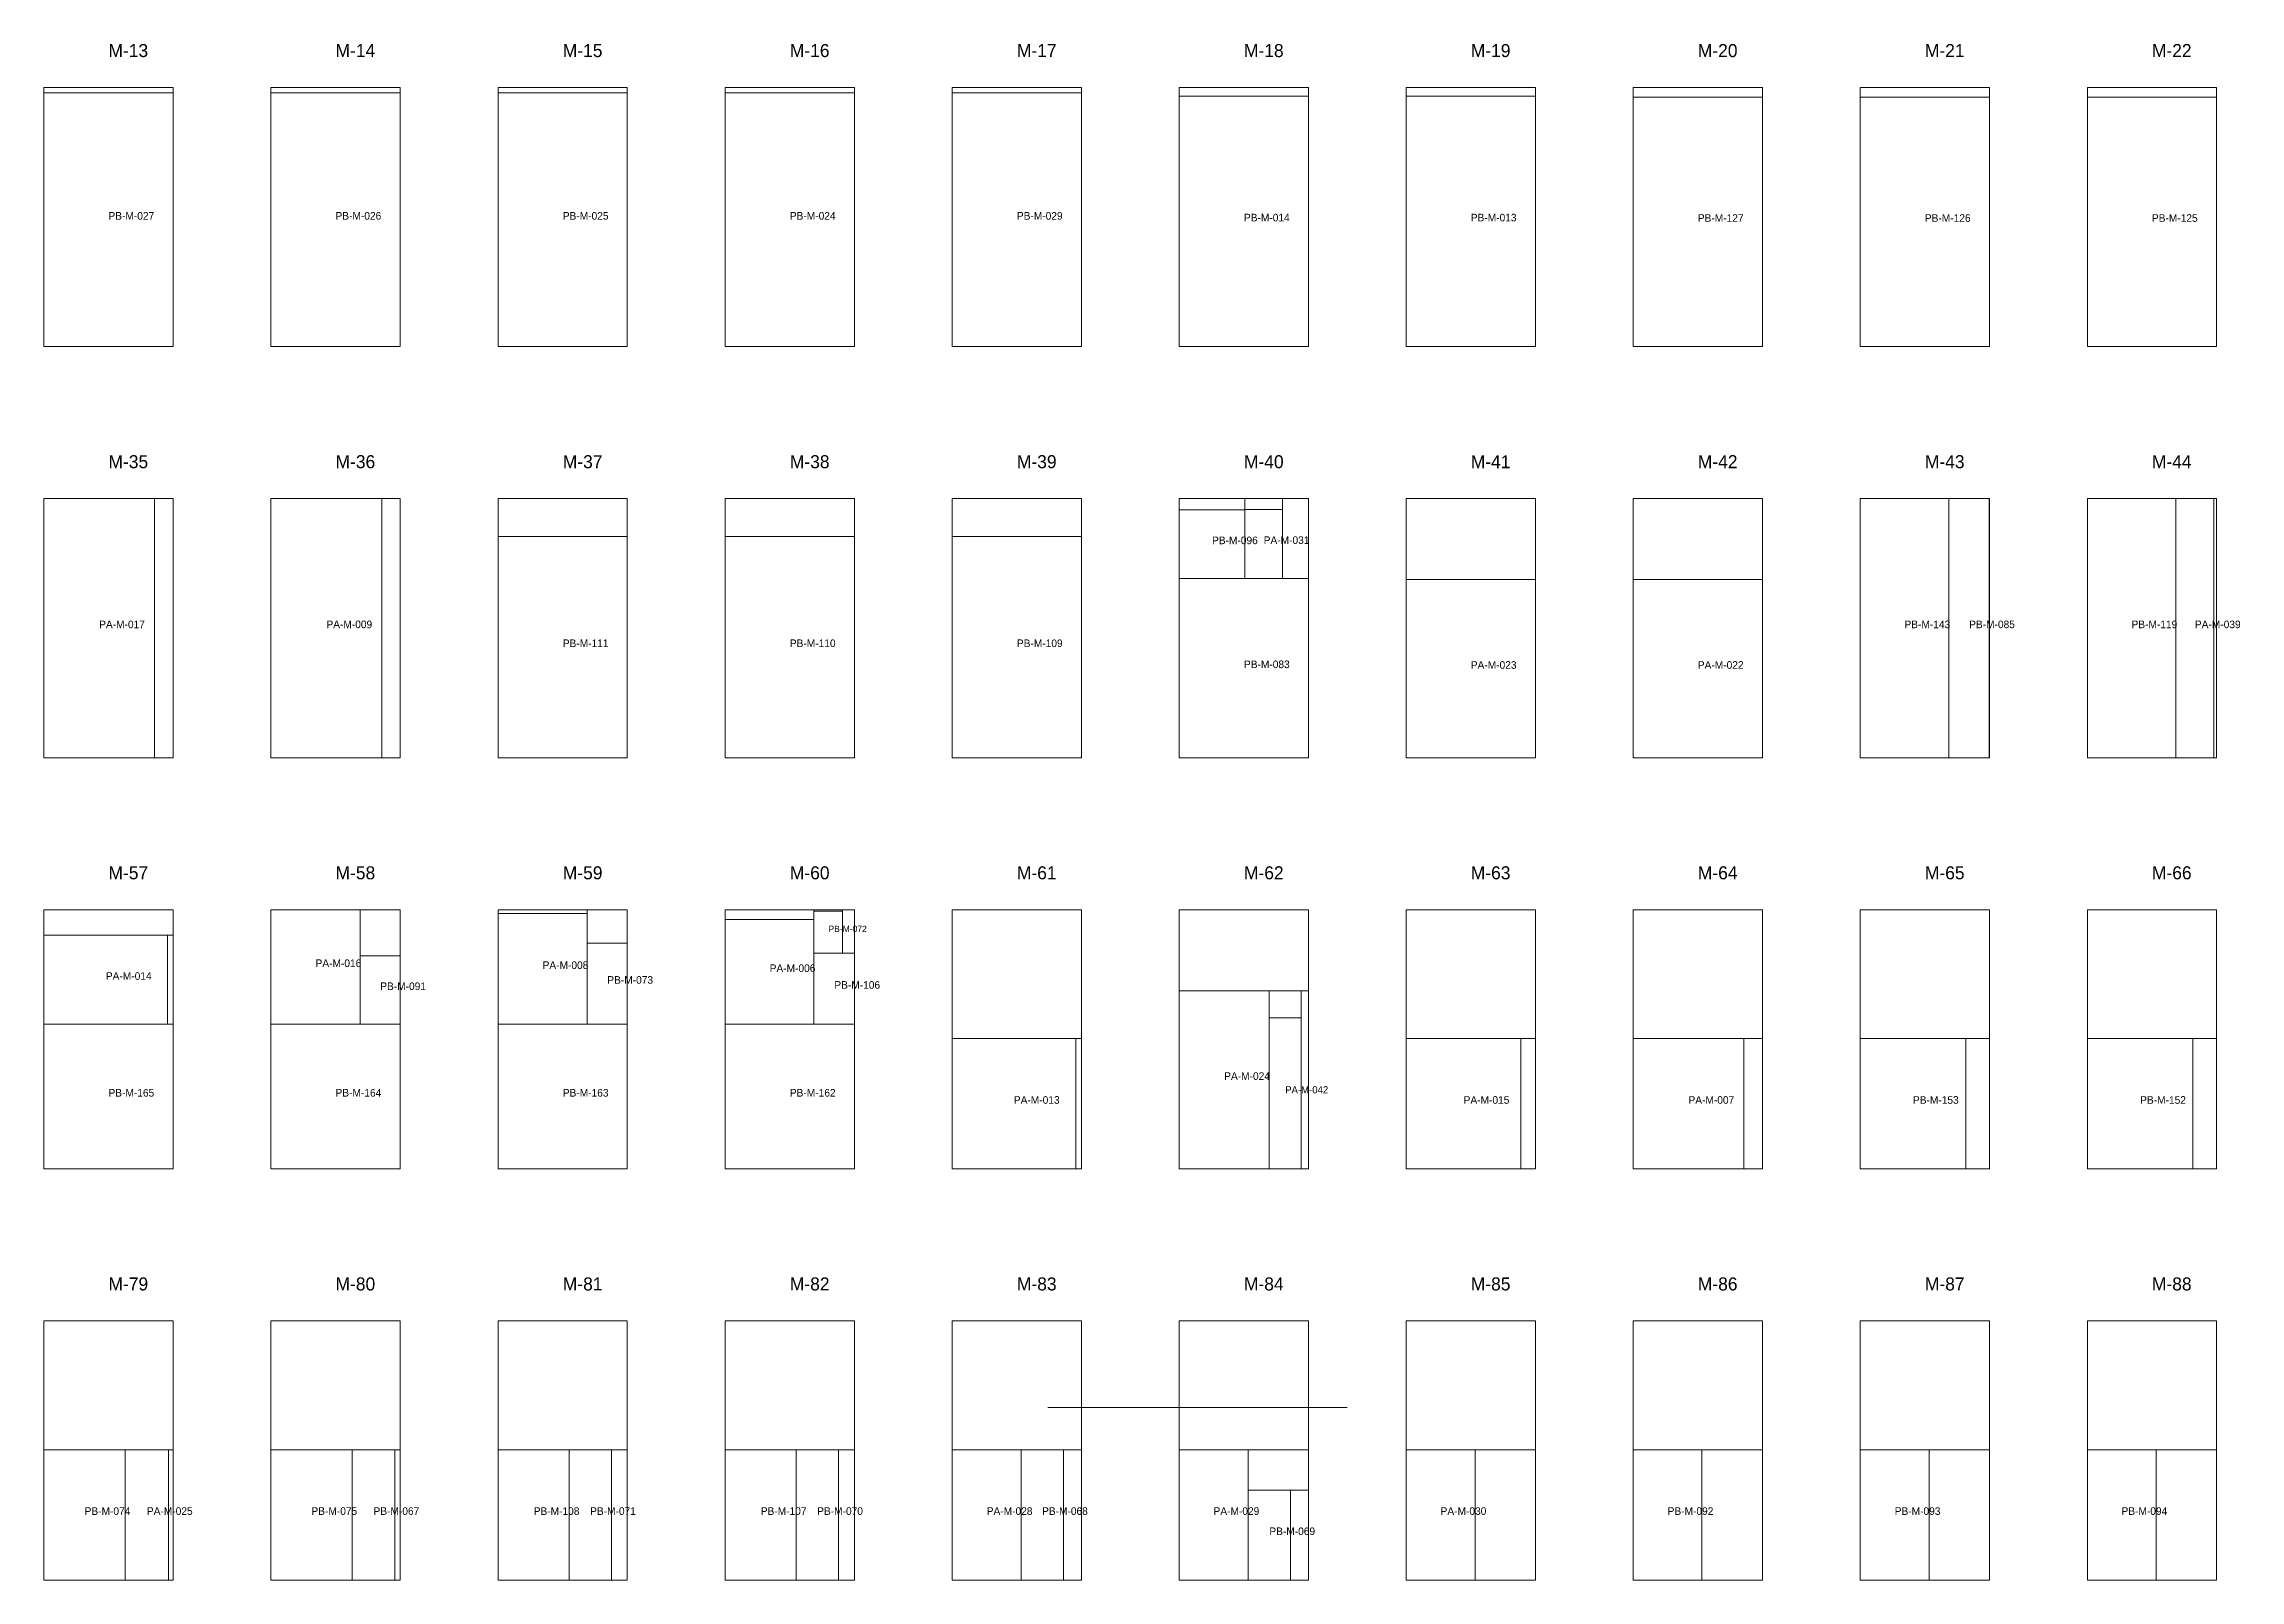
# Model space of a CAD drawing. Header units: metres. Extents: x 272.5 to 301.9, y -91.2 to -56.4.
# Drawn here: x 285.01 to 295.12, y -81.65 to -74.57 of the extents above; entities that cross this region are included whole.
import ezdxf

# ---------------------------------------------------------------- set-up
doc = ezdxf.new("R2010")
doc.units = ezdxf.units.M
for name, color, linetype, lineweight, plot in [('CORTE-DESPERDICIO', 1, 'Continuous', 0, False), ('CORTE-RECORTE', 3, 'Continuous', 0, False), ('CORTE-SOBRANTE', 2, 'Continuous', 0, False), ('CORTE-TEXTO', 5, 'Continuous', 0, False), ('CORTE-TILE', 7, 'Continuous', 0, False), ('ZOCLO', 3, 'Continuous', 0, False)]:
    doc.layers.add(name, color=color, linetype=linetype, lineweight=lineweight, plot=plot)

msp = doc.modelspace()

# ---------------------------------------------------------------- linework, layer by layer
at = {"layer": 'CORTE-DESPERDICIO'}
for points in [[(285.005, -74.798), (285.601, -74.798), (285.601, -74.774), (285.005, -74.774)], [(286.051, -74.798), (286.647, -74.798), (286.647, -74.774), (286.051, -74.774)], [(287.098, -74.798), (287.693, -74.798), (287.693, -74.774), (287.098, -74.774)], [(288.144, -74.798), (288.74, -74.798), (288.74, -74.774), (288.144, -74.774)], [(289.19, -74.798), (289.786, -74.798), (289.786, -74.774), (289.19, -74.774)], [(290.236, -74.814), (290.832, -74.814), (290.832, -74.774), (290.236, -74.774)], [(291.281, -74.814), (291.877, -74.814), (291.877, -74.774), (291.281, -74.774)], [(292.327, -74.818), (292.923, -74.818), (292.923, -74.774), (292.327, -74.774)], [(293.373, -74.818), (293.969, -74.818), (293.969, -74.774), (293.373, -74.774)], [(294.42, -74.818), (295.015, -74.818), (295.015, -74.774), (294.42, -74.774)], [(285.515, -77.862), (285.601, -77.862), (285.601, -76.668), (285.515, -76.668)], [(286.562, -77.862), (286.647, -77.862), (286.647, -76.668), (286.562, -76.668)], [(290.236, -76.72), (290.538, -76.72), (290.538, -76.668), (290.236, -76.668)], [(290.538, -76.718), (290.712, -76.718), (290.712, -76.668), (290.538, -76.668)], [(295.002, -77.862), (295.015, -77.862), (295.015, -76.668), (295.002, -76.668)], [(287.098, -78.58), (287.508, -78.58), (287.508, -78.562), (287.098, -78.562)], [(288.144, -78.607), (288.553, -78.607), (288.553, -78.562), (288.144, -78.562)], [(288.685, -78.762), (288.74, -78.762), (288.74, -78.562), (288.685, -78.562)], [(285.575, -79.09), (285.601, -79.09), (285.601, -78.68), (285.575, -78.68)], [(290.798, -79.756), (290.832, -79.756), (290.832, -78.935), (290.798, -78.935)], [(289.76, -79.756), (289.786, -79.756), (289.786, -79.156), (289.76, -79.156)], [(291.81, -79.756), (291.877, -79.756), (291.877, -79.156), (291.81, -79.156)], [(292.837, -79.756), (292.923, -79.756), (292.923, -79.156), (292.837, -79.156)], [(285.58, -81.65), (285.601, -81.65), (285.601, -81.05), (285.58, -81.05)], [(286.622, -81.65), (286.647, -81.65), (286.647, -81.05), (286.622, -81.05)], [(287.62, -81.65), (287.693, -81.65), (287.693, -81.05), (287.62, -81.05)], [(288.666, -81.65), (288.74, -81.65), (288.74, -81.05), (288.666, -81.05)], [(289.702, -81.65), (289.786, -81.65), (289.786, -81.05), (289.702, -81.05)], [(290.748, -81.65), (290.832, -81.65), (290.832, -81.236), (290.748, -81.236)]]:
    msp.add_lwpolyline(points, close=True, dxfattribs=at)
at = {"layer": 'CORTE-RECORTE'}
for points in [[(285.005, -75.968), (285.601, -75.968), (285.601, -74.798), (285.005, -74.798)], [(286.051, -75.968), (286.647, -75.968), (286.647, -74.798), (286.051, -74.798)], [(287.098, -75.968), (287.693, -75.968), (287.693, -74.798), (287.098, -74.798)], [(288.144, -75.968), (288.74, -75.968), (288.74, -74.798), (288.144, -74.798)], [(289.19, -75.968), (289.786, -75.968), (289.786, -74.798), (289.19, -74.798)], [(290.236, -75.968), (290.832, -75.968), (290.832, -74.814), (290.236, -74.814)], [(291.281, -75.968), (291.877, -75.968), (291.877, -74.814), (291.281, -74.814)], [(292.327, -75.968), (292.923, -75.968), (292.923, -74.818), (292.327, -74.818)], [(293.373, -75.968), (293.969, -75.968), (293.969, -74.818), (293.373, -74.818)], [(294.42, -75.968), (295.015, -75.968), (295.015, -74.818), (294.42, -74.818)], [(285.005, -77.862), (285.515, -77.862), (285.515, -76.668), (285.005, -76.668)], [(286.051, -77.862), (286.562, -77.862), (286.562, -76.668), (286.051, -76.668)], [(293.373, -77.862), (293.782, -77.862), (293.782, -76.668), (293.373, -76.668)], [(293.782, -77.862), (293.967, -77.862), (293.967, -76.668), (293.782, -76.668)], [(294.42, -77.862), (294.827, -77.862), (294.827, -76.668), (294.42, -76.668)], [(294.827, -77.862), (295.002, -77.862), (295.002, -76.668), (294.827, -76.668)], [(290.236, -77.036), (290.538, -77.036), (290.538, -76.72), (290.236, -76.72)], [(290.538, -77.036), (290.712, -77.036), (290.712, -76.718), (290.538, -76.718)], [(287.098, -77.862), (287.693, -77.862), (287.693, -76.842), (287.098, -76.842)], [(288.144, -77.862), (288.74, -77.862), (288.74, -76.842), (288.144, -76.842)], [(289.19, -77.862), (289.786, -77.862), (289.786, -76.842), (289.19, -76.842)], [(290.236, -77.862), (290.832, -77.862), (290.832, -77.036), (290.236, -77.036)], [(291.281, -77.862), (291.877, -77.862), (291.877, -77.041), (291.281, -77.041)], [(292.327, -77.862), (292.923, -77.862), (292.923, -77.041), (292.327, -77.041)], [(286.051, -79.09), (286.462, -79.09), (286.462, -78.562), (286.051, -78.562)], [(287.098, -79.09), (287.508, -79.09), (287.508, -78.58), (287.098, -78.58)], [(288.144, -79.09), (288.553, -79.09), (288.553, -78.607), (288.144, -78.607)], [(288.553, -78.762), (288.685, -78.762), (288.685, -78.568), (288.553, -78.568)], [(285.005, -79.09), (285.575, -79.09), (285.575, -78.68), (285.005, -78.68)], [(286.462, -79.09), (286.647, -79.09), (286.647, -78.774), (286.462, -78.774)], [(287.508, -79.09), (287.693, -79.09), (287.693, -78.716), (287.508, -78.716)], [(288.553, -79.09), (288.74, -79.09), (288.74, -78.762), (288.553, -78.762)], [(290.236, -79.756), (290.65, -79.756), (290.65, -78.935), (290.236, -78.935)], [(285.005, -79.756), (285.601, -79.756), (285.601, -79.09), (285.005, -79.09)], [(286.051, -79.756), (286.647, -79.756), (286.647, -79.09), (286.051, -79.09)], [(287.098, -79.756), (287.693, -79.756), (287.693, -79.09), (287.098, -79.09)], [(288.144, -79.756), (288.74, -79.756), (288.74, -79.09), (288.144, -79.09)], [(290.65, -79.756), (290.798, -79.756), (290.798, -79.06), (290.65, -79.06)], [(289.19, -79.756), (289.76, -79.756), (289.76, -79.156), (289.19, -79.156)], [(291.281, -79.756), (291.81, -79.756), (291.81, -79.156), (291.281, -79.156)], [(292.327, -79.756), (292.837, -79.756), (292.837, -79.156), (292.327, -79.156)], [(293.373, -79.756), (293.86, -79.756), (293.86, -79.156), (293.373, -79.156)], [(294.42, -79.756), (294.906, -79.756), (294.906, -79.156), (294.42, -79.156)], [(285.005, -81.65), (285.38, -81.65), (285.38, -81.05), (285.005, -81.05)], [(285.38, -81.65), (285.58, -81.65), (285.58, -81.05), (285.38, -81.05)], [(286.051, -81.65), (286.426, -81.65), (286.426, -81.05), (286.051, -81.05)], [(286.426, -81.65), (286.622, -81.65), (286.622, -81.05), (286.426, -81.05)], [(287.098, -81.65), (287.425, -81.65), (287.425, -81.05), (287.098, -81.05)], [(287.425, -81.65), (287.62, -81.65), (287.62, -81.05), (287.425, -81.05)], [(288.144, -81.65), (288.471, -81.65), (288.471, -81.05), (288.144, -81.05)], [(288.471, -81.65), (288.666, -81.65), (288.666, -81.05), (288.471, -81.05)], [(289.19, -81.65), (289.507, -81.65), (289.507, -81.05), (289.19, -81.05)], [(289.507, -81.65), (289.702, -81.65), (289.702, -81.05), (289.507, -81.05)], [(290.236, -81.65), (290.553, -81.65), (290.553, -81.05), (290.236, -81.05)], [(291.281, -81.65), (291.599, -81.65), (291.599, -81.05), (291.281, -81.05)], [(292.327, -81.65), (292.644, -81.65), (292.644, -81.05), (292.327, -81.05)], [(293.373, -81.65), (293.69, -81.65), (293.69, -81.05), (293.373, -81.05)], [(294.42, -81.65), (294.736, -81.65), (294.736, -81.05), (294.42, -81.05)], [(290.553, -81.65), (290.748, -81.65), (290.748, -81.236), (290.553, -81.236)]]:
    msp.add_lwpolyline(points, close=True, dxfattribs=at)
at = {"layer": 'CORTE-SOBRANTE'}
for points in [[(287.098, -76.842), (287.693, -76.842), (287.693, -76.668), (287.098, -76.668)], [(288.144, -76.842), (288.74, -76.842), (288.74, -76.668), (288.144, -76.668)], [(289.19, -76.842), (289.786, -76.842), (289.786, -76.668), (289.19, -76.668)], [(290.712, -77.036), (290.832, -77.036), (290.832, -76.668), (290.712, -76.668)], [(291.281, -77.041), (291.877, -77.041), (291.877, -76.668), (291.281, -76.668)], [(292.327, -77.041), (292.923, -77.041), (292.923, -76.668), (292.327, -76.668)], [(285.005, -78.68), (285.601, -78.68), (285.601, -78.562), (285.005, -78.562)], [(286.462, -78.774), (286.647, -78.774), (286.647, -78.562), (286.462, -78.562)], [(287.508, -78.716), (287.693, -78.716), (287.693, -78.562), (287.508, -78.562)], [(289.19, -79.156), (289.786, -79.156), (289.786, -78.562), (289.19, -78.562)], [(290.236, -78.935), (290.832, -78.935), (290.832, -78.562), (290.236, -78.562)], [(291.281, -79.156), (291.877, -79.156), (291.877, -78.562), (291.281, -78.562)], [(292.327, -79.156), (292.923, -79.156), (292.923, -78.562), (292.327, -78.562)], [(293.373, -79.156), (293.969, -79.156), (293.969, -78.562), (293.373, -78.562)], [(294.42, -79.156), (295.015, -79.156), (295.015, -78.562), (294.42, -78.562)], [(290.65, -79.06), (290.798, -79.06), (290.798, -78.935), (290.65, -78.935)], [(293.86, -79.756), (293.969, -79.756), (293.969, -79.156), (293.86, -79.156)], [(294.906, -79.756), (295.015, -79.756), (295.015, -79.156), (294.906, -79.156)], [(285.005, -81.05), (285.601, -81.05), (285.601, -80.456), (285.005, -80.456)], [(286.051, -81.05), (286.647, -81.05), (286.647, -80.456), (286.051, -80.456)], [(287.098, -81.05), (287.693, -81.05), (287.693, -80.456), (287.098, -80.456)], [(288.144, -81.05), (288.74, -81.05), (288.74, -80.456), (288.144, -80.456)], [(289.19, -81.05), (289.786, -81.05), (289.786, -80.456), (289.19, -80.456)], [(290.236, -81.05), (290.832, -81.05), (290.832, -80.456), (290.236, -80.456)], [(291.281, -81.05), (291.877, -81.05), (291.877, -80.456), (291.281, -80.456)], [(292.327, -81.05), (292.923, -81.05), (292.923, -80.456), (292.327, -80.456)], [(293.373, -81.05), (293.969, -81.05), (293.969, -80.456), (293.373, -80.456)], [(294.42, -81.05), (295.015, -81.05), (295.015, -80.456), (294.42, -80.456)], [(290.553, -81.236), (290.832, -81.236), (290.832, -81.05), (290.553, -81.05)], [(291.599, -81.65), (291.877, -81.65), (291.877, -81.05), (291.599, -81.05)], [(292.644, -81.65), (292.923, -81.65), (292.923, -81.05), (292.644, -81.05)], [(293.69, -81.65), (293.969, -81.65), (293.969, -81.05), (293.69, -81.05)], [(294.736, -81.65), (295.015, -81.65), (295.015, -81.05), (294.736, -81.05)]]:
    msp.add_lwpolyline(points, close=True, dxfattribs=at)
at = {"layer": 'CORTE-TILE'}
for points in [[(285.005, -75.968), (285.601, -75.968), (285.601, -74.774), (285.005, -74.774)], [(286.051, -75.968), (286.647, -75.968), (286.647, -74.774), (286.051, -74.774)], [(287.098, -75.968), (287.693, -75.968), (287.693, -74.774), (287.098, -74.774)], [(288.144, -75.968), (288.74, -75.968), (288.74, -74.774), (288.144, -74.774)], [(289.19, -75.968), (289.786, -75.968), (289.786, -74.774), (289.19, -74.774)], [(290.236, -75.968), (290.832, -75.968), (290.832, -74.774), (290.236, -74.774)], [(291.281, -75.968), (291.877, -75.968), (291.877, -74.774), (291.281, -74.774)], [(292.327, -75.968), (292.923, -75.968), (292.923, -74.774), (292.327, -74.774)], [(293.373, -75.968), (293.969, -75.968), (293.969, -74.774), (293.373, -74.774)], [(294.42, -75.968), (295.015, -75.968), (295.015, -74.774), (294.42, -74.774)], [(285.005, -77.862), (285.601, -77.862), (285.601, -76.668), (285.005, -76.668)], [(286.051, -77.862), (286.647, -77.862), (286.647, -76.668), (286.051, -76.668)], [(287.098, -77.862), (287.693, -77.862), (287.693, -76.668), (287.098, -76.668)], [(288.144, -77.862), (288.74, -77.862), (288.74, -76.668), (288.144, -76.668)], [(289.19, -77.862), (289.786, -77.862), (289.786, -76.668), (289.19, -76.668)], [(290.236, -77.862), (290.832, -77.862), (290.832, -76.668), (290.236, -76.668)], [(291.281, -77.862), (291.877, -77.862), (291.877, -76.668), (291.281, -76.668)], [(292.327, -77.862), (292.923, -77.862), (292.923, -76.668), (292.327, -76.668)], [(293.373, -77.862), (293.969, -77.862), (293.969, -76.668), (293.373, -76.668)], [(294.42, -77.862), (295.015, -77.862), (295.015, -76.668), (294.42, -76.668)], [(285.005, -79.756), (285.601, -79.756), (285.601, -78.562), (285.005, -78.562)], [(286.051, -79.756), (286.647, -79.756), (286.647, -78.562), (286.051, -78.562)], [(287.098, -79.756), (287.693, -79.756), (287.693, -78.562), (287.098, -78.562)], [(288.144, -79.756), (288.74, -79.756), (288.74, -78.562), (288.144, -78.562)], [(289.19, -79.756), (289.786, -79.756), (289.786, -78.562), (289.19, -78.562)], [(290.236, -79.756), (290.832, -79.756), (290.832, -78.562), (290.236, -78.562)], [(291.281, -79.756), (291.877, -79.756), (291.877, -78.562), (291.281, -78.562)], [(292.327, -79.756), (292.923, -79.756), (292.923, -78.562), (292.327, -78.562)], [(293.373, -79.756), (293.969, -79.756), (293.969, -78.562), (293.373, -78.562)], [(294.42, -79.756), (295.015, -79.756), (295.015, -78.562), (294.42, -78.562)], [(285.005, -81.65), (285.601, -81.65), (285.601, -80.456), (285.005, -80.456)], [(286.051, -81.65), (286.647, -81.65), (286.647, -80.456), (286.051, -80.456)], [(287.098, -81.65), (287.693, -81.65), (287.693, -80.456), (287.098, -80.456)], [(288.144, -81.65), (288.74, -81.65), (288.74, -80.456), (288.144, -80.456)], [(289.19, -81.65), (289.786, -81.65), (289.786, -80.456), (289.19, -80.456)], [(290.236, -81.65), (290.832, -81.65), (290.832, -80.456), (290.236, -80.456)], [(291.281, -81.65), (291.877, -81.65), (291.877, -80.456), (291.281, -80.456)], [(292.327, -81.65), (292.923, -81.65), (292.923, -80.456), (292.327, -80.456)], [(293.373, -81.65), (293.969, -81.65), (293.969, -80.456), (293.373, -80.456)], [(294.42, -81.65), (295.015, -81.65), (295.015, -80.456), (294.42, -80.456)]]:
    msp.add_lwpolyline(points, close=True, dxfattribs=at)
at = {"layer": 'ZOCLO'}
msp.add_line((289.631, -80.856), (291.009, -80.856), dxfattribs=at)

# ---------------------------------------------------------------- texts
at = {"layer": 'CORTE-TEXTO'}
for s, height, p in [('M-13', 0.06, (285.303, -74.634)), ('M-14', 0.06, (286.349, -74.634)), ('M-15', 0.06, (287.396, -74.634)), ('M-16', 0.06, (288.442, -74.634)), ('M-17', 0.06, (289.488, -74.634)), ('M-18', 0.06, (290.534, -74.634)), ('M-19', 0.06, (291.579, -74.634)), ('M-20', 0.06, (292.625, -74.634)), ('M-21', 0.06, (293.671, -74.634)), ('M-22', 0.06, (294.717, -74.634)), ('PB-M-027', 0.035, (285.303, -75.383)), ('PB-M-026', 0.035, (286.349, -75.383)), ('PB-M-025', 0.035, (287.396, -75.383)), ('PB-M-024', 0.035, (288.442, -75.383)), ('PB-M-029', 0.035, (289.488, -75.383)), ('PB-M-014', 0.035, (290.534, -75.391)), ('PB-M-013', 0.035, (291.579, -75.391)), ('PB-M-127', 0.035, (292.625, -75.393)), ('PB-M-126', 0.035, (293.671, -75.393)), ('PB-M-125', 0.035, (294.717, -75.393)), ('M-35', 0.06, (285.303, -76.528)), ('M-36', 0.06, (286.349, -76.528)), ('M-37', 0.06, (287.396, -76.528)), ('M-38', 0.06, (288.442, -76.528)), ('M-39', 0.06, (289.488, -76.528)), ('M-40', 0.06, (290.534, -76.528)), ('M-41', 0.06, (291.579, -76.528)), ('M-42', 0.06, (292.625, -76.528)), ('M-43', 0.06, (293.671, -76.528)), ('M-44', 0.06, (294.717, -76.528)), ('PB-M-096', 0.035, (290.387, -76.878)), ('PA-M-031', 0.035, (290.625, -76.877)), ('PA-M-017', 0.035, (285.26, -77.265)), ('PA-M-009', 0.035, (286.307, -77.265)), ('PB-M-143', 0.035, (293.577, -77.265)), ('PB-M-085', 0.035, (293.875, -77.265)), ('PB-M-119', 0.035, (294.623, -77.265)), ('PA-M-039', 0.035, (294.915, -77.265)), ('PB-M-111', 0.035, (287.396, -77.352)), ('PB-M-110', 0.035, (288.442, -77.352)), ('PB-M-109', 0.035, (289.488, -77.352)), ('PB-M-083', 0.035, (290.534, -77.449)), ('PA-M-023', 0.035, (291.579, -77.452)), ('PA-M-022', 0.035, (292.625, -77.452)), ('M-57', 0.06, (285.303, -78.422)), ('M-58', 0.06, (286.349, -78.422)), ('M-59', 0.06, (287.396, -78.422)), ('M-60', 0.06, (288.442, -78.422)), ('M-61', 0.06, (289.488, -78.422)), ('M-62', 0.06, (290.534, -78.422)), ('M-63', 0.06, (291.579, -78.422)), ('M-64', 0.06, (292.625, -78.422)), ('M-65', 0.06, (293.671, -78.422)), ('M-66', 0.06, (294.717, -78.422)), ('PB-M-072', 0.0293, (288.62, -78.665)), ('PA-M-016', 0.035, (286.257, -78.826)), ('PA-M-008', 0.035, (287.303, -78.835)), ('PA-M-006', 0.035, (288.349, -78.849)), ('PA-M-014', 0.035, (285.291, -78.885)), ('PB-M-091', 0.035, (286.555, -78.932)), ('PB-M-073', 0.035, (287.601, -78.903)), ('PB-M-106', 0.035, (288.647, -78.926)), ('PA-M-024', 0.035, (290.443, -79.346)), ('PB-M-165', 0.035, (285.303, -79.423)), ('PB-M-164', 0.035, (286.349, -79.423)), ('PB-M-163', 0.035, (287.396, -79.423)), ('PB-M-162', 0.035, (288.442, -79.423)), ('PA-M-013', 0.035, (289.474, -79.456)), ('PA-M-042', 0.0329, (290.724, -79.408)), ('PA-M-015', 0.035, (291.546, -79.456)), ('PA-M-007', 0.035, (292.582, -79.456)), ('PB-M-153', 0.035, (293.616, -79.456)), ('PB-M-152', 0.035, (294.663, -79.456)), ('M-79', 0.06, (285.303, -80.316)), ('M-80', 0.06, (286.349, -80.316)), ('M-81', 0.06, (287.396, -80.316)), ('M-82', 0.06, (288.442, -80.316)), ('M-83', 0.06, (289.488, -80.316)), ('M-84', 0.06, (290.534, -80.316)), ('M-85', 0.06, (291.579, -80.316)), ('M-86', 0.06, (292.625, -80.316)), ('M-87', 0.06, (293.671, -80.316)), ('M-88', 0.06, (294.717, -80.316)), ('PB-M-074', 0.035, (285.193, -81.35)), ('PA-M-025', 0.035, (285.48, -81.35)), ('PB-M-075', 0.035, (286.238, -81.35)), ('PB-M-067', 0.035, (286.524, -81.35)), ('PB-M-108', 0.035, (287.262, -81.35)), ('PB-M-071', 0.035, (287.522, -81.35)), ('PB-M-107', 0.035, (288.308, -81.35)), ('PB-M-070', 0.035, (288.568, -81.35)), ('PA-M-028', 0.035, (289.349, -81.35)), ('PB-M-068', 0.035, (289.604, -81.35)), ('PA-M-029', 0.035, (290.394, -81.35)), ('PA-M-030', 0.035, (291.44, -81.35)), ('PB-M-092', 0.035, (292.486, -81.35)), ('PB-M-093', 0.035, (293.532, -81.35)), ('PB-M-094', 0.035, (294.577, -81.35)), ('PB-M-069', 0.035, (290.651, -81.443))]:
    msp.add_text(s, height=height, dxfattribs=at).set_placement(p)

doc.saveas('drawing.dxf')
